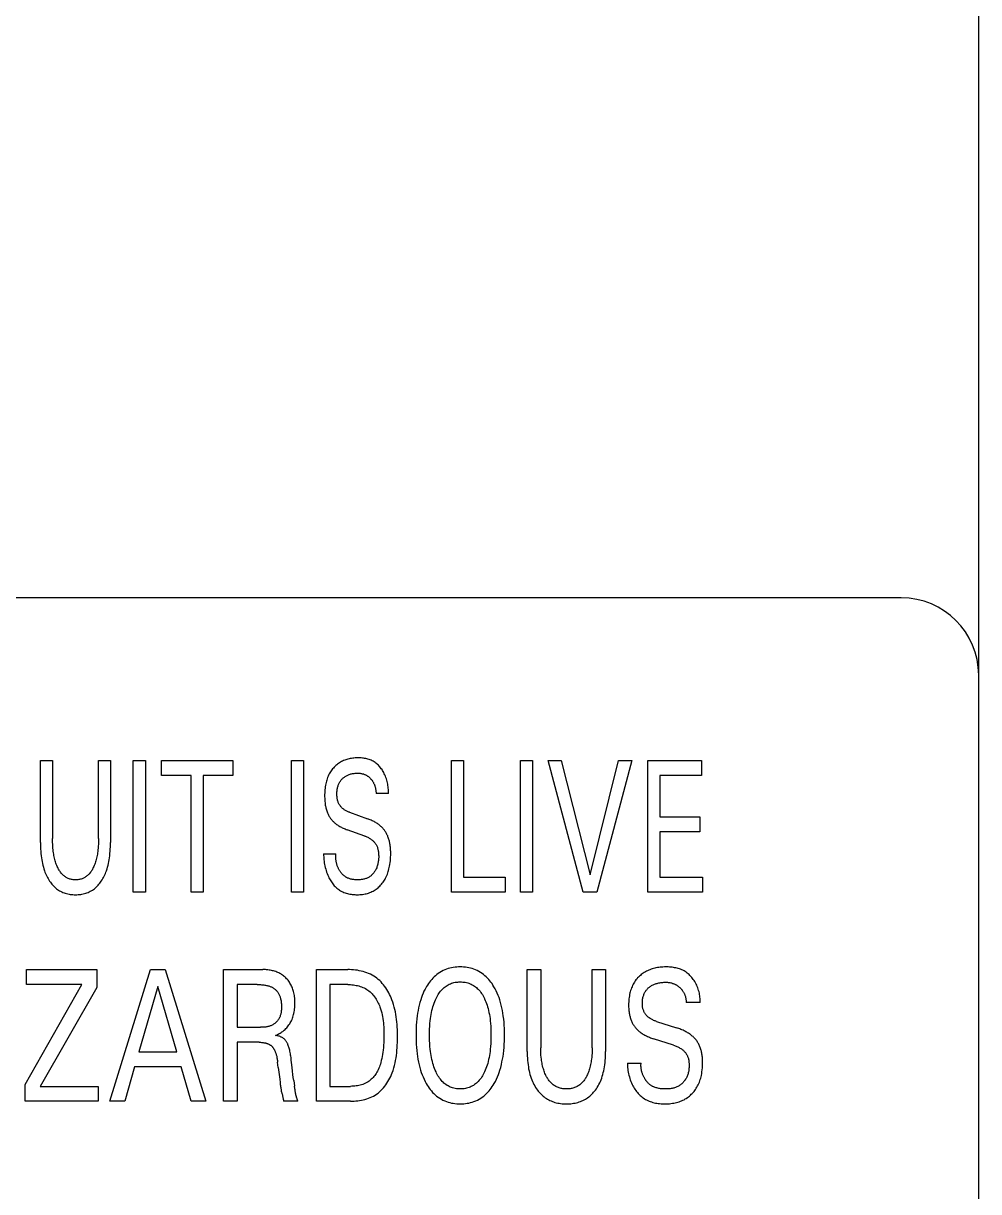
# Model space of a CAD drawing. Extents: x 0 to 420, y 0 to 297.
# Drawn here: x 182.86 to 195.19, y 222.86 to 237.94 of the extents above; entities that cross this region are included whole.
import ezdxf

# ---------------------------------------------------------------- set-up
doc = ezdxf.new("R2010")
doc.units = 0
doc.header["$LTSCALE"] = 23.1
doc.layers.add('10000_FRONT', color=7, linetype='CONTINUOUS')

msp = doc.modelspace()

# ---------------------------------------------------------------- linework, layer by layer
at = {"layer": '10000_FRONT', "color": 7, "linetype": 'CONTINUOUS'}
for p, q in [((195.189, 164.026), (195.189, 252.026)), ((194.189, 230.526), (89.189, 230.526)), ((183.077, 227.367), (183.077, 228.426)), ((183.077, 228.426), (183.232, 228.426)), ((183.232, 228.426), (183.232, 227.417)), ((183.826, 227.417), (183.826, 228.426)), ((183.826, 228.426), (183.981, 228.426)), ((183.981, 228.426), (183.981, 227.367)), ((184.275, 226.726), (184.275, 228.426)), ((184.275, 228.426), (184.431, 228.426)), ((184.431, 228.426), (184.431, 226.726)), ((184.638, 228.233), (184.638, 228.426)), ((184.638, 228.426), (185.558, 228.426)), ((185.558, 228.426), (185.558, 228.233)), ((186.317, 226.726), (186.317, 228.426)), ((186.317, 228.426), (186.473, 228.426)), ((186.473, 228.426), (186.473, 226.726)), ((188.383, 226.726), (188.383, 228.426)), ((188.383, 228.426), (188.538, 228.426)), ((188.538, 228.426), (188.538, 226.918)), ((189.274, 226.726), (189.274, 228.426)), ((189.274, 228.426), (189.43, 228.426)), ((189.43, 228.426), (189.43, 226.726)), ((190.083, 226.726), (189.631, 228.426)), ((189.631, 228.426), (189.8, 228.426)), ((189.8, 228.426), (190.173, 226.948)), ((190.173, 226.948), (190.541, 228.426)), ((190.71, 228.426), (190.258, 226.726)), ((190.541, 228.426), (190.71, 228.426)), ((190.916, 226.726), (190.916, 228.426)), ((190.916, 228.426), (191.61, 228.426)), ((191.61, 228.426), (191.61, 228.233)), ((185.02, 228.233), (184.638, 228.233)), ((185.02, 226.726), (185.02, 228.233)), ((185.176, 228.233), (185.176, 226.726)), ((185.558, 228.233), (185.176, 228.233)), ((191.072, 228.233), (191.072, 227.697)), ((191.61, 228.233), (191.072, 228.233)), ((187.568, 228), (187.41, 228)), ((187.068, 227.756), (187.297, 227.674)), ((191.072, 227.697), (191.589, 227.697)), ((191.589, 227.697), (191.589, 227.504)), ((187.263, 227.45), (187.034, 227.532)), ((191.072, 227.504), (191.072, 226.918)), ((191.589, 227.504), (191.072, 227.504)), ((186.732, 227.218), (186.889, 227.218)), ((188.538, 226.918), (189.076, 226.918)), ((189.076, 226.918), (189.076, 226.726)), ((191.072, 226.918), (191.625, 226.918)), ((191.625, 226.918), (191.625, 226.726)), ((184.431, 226.726), (184.275, 226.726)), ((185.176, 226.726), (185.02, 226.726)), ((186.473, 226.726), (186.317, 226.726)), ((189.076, 226.726), (188.383, 226.726)), ((189.43, 226.726), (189.274, 226.726)), ((190.258, 226.726), (190.083, 226.726)), ((191.625, 226.726), (190.916, 226.726)), ((182.898, 225.533), (182.898, 225.726)), ((182.898, 225.726), (183.804, 225.726)), ((183.804, 225.726), (183.804, 225.495)), ((183.972, 224.026), (184.495, 225.726)), ((184.495, 225.726), (184.687, 225.726)), ((184.687, 225.726), (185.21, 224.026)), ((185.441, 224.026), (185.441, 225.726)), ((185.441, 225.726), (185.948, 225.726)), ((186.64, 224.026), (186.64, 225.726)), ((186.64, 225.726), (187.044, 225.726)), ((189.36, 224.667), (189.36, 225.726)), ((189.36, 225.726), (189.535, 225.726)), ((189.535, 225.726), (189.535, 224.717)), ((190.199, 224.717), (190.199, 225.726)), ((190.199, 225.726), (190.373, 225.726)), ((190.373, 225.726), (190.373, 224.667)), ((182.877, 224.244), (183.61, 225.533)), ((183.61, 225.533), (182.898, 225.533)), ((184.592, 225.506), (184.348, 224.662)), ((184.837, 224.662), (184.592, 225.506)), ((185.615, 225.533), (185.615, 224.98)), ((185.873, 225.533), (185.615, 225.533)), ((186.814, 225.533), (186.814, 224.218)), ((187.044, 225.533), (186.814, 225.533)), ((183.804, 225.495), (183.072, 224.218)), ((191.592, 225.3), (191.414, 225.3)), ((191.031, 225.056), (191.288, 224.974)), ((185.615, 224.98), (185.919, 224.98)), ((185.615, 224.787), (185.615, 224.026)), ((185.902, 224.787), (185.615, 224.787)), ((191.25, 224.75), (190.993, 224.832)), ((184.348, 224.662), (184.837, 224.662)), ((184.292, 224.469), (184.166, 224.026)), ((184.892, 224.469), (184.292, 224.469)), ((185.02, 224.026), (184.892, 224.469)), ((186.146, 224.46), (186.138, 224.532)), ((190.655, 224.518), (190.831, 224.518)), ((186.161, 224.339), (186.165, 224.309)), ((186.346, 224.295), (186.356, 224.221)), ((182.877, 224.026), (182.877, 224.244)), ((183.072, 224.218), (183.821, 224.218)), ((183.821, 224.218), (183.821, 224.026)), ((186.814, 224.218), (187.079, 224.218)), ((183.821, 224.026), (182.877, 224.026)), ((184.166, 224.026), (183.972, 224.026)), ((185.21, 224.026), (185.02, 224.026)), ((185.615, 224.026), (185.441, 224.026)), ((186.398, 224.027), (186.213, 224.027)), ((187.078, 224.026), (186.64, 224.026))]:
    msp.add_line(p, q, dxfattribs=at)
for points in [[(187.568, 228), (187.569, 228.016), (187.569, 228.033), (187.568, 228.05), (187.567, 228.067), (187.565, 228.084), (187.563, 228.101), (187.56, 228.118), (187.557, 228.136), (187.552, 228.153), (187.548, 228.171), (187.542, 228.188), (187.537, 228.205), (187.53, 228.222), (187.523, 228.239), (187.515, 228.255), (187.509, 228.269), (187.501, 228.282), (187.494, 228.295), (187.486, 228.307), (187.477, 228.319), (187.468, 228.331), (187.459, 228.342), (187.45, 228.353), (187.44, 228.364), (187.429, 228.374), (187.418, 228.383), (187.407, 228.392), (187.396, 228.401), (187.384, 228.408), (187.371, 228.415), (187.358, 228.422), (187.345, 228.428), (187.332, 228.433), (187.318, 228.438), (187.304, 228.442), (187.29, 228.446), (187.275, 228.449), (187.261, 228.452), (187.246, 228.454), (187.232, 228.456), (187.217, 228.458), (187.202, 228.458), (187.187, 228.459), (187.173, 228.459), (187.156, 228.459), (187.14, 228.458), (187.124, 228.457), (187.108, 228.456), (187.092, 228.453), (187.076, 228.451), (187.061, 228.447), (187.046, 228.444), (187.032, 228.44), (187.018, 228.435), (187.004, 228.43), (186.99, 228.424), (186.976, 228.418), (186.963, 228.411), (186.95, 228.404), (186.937, 228.396), (186.925, 228.388), (186.913, 228.379), (186.902, 228.37), (186.891, 228.361), (186.88, 228.351), (186.869, 228.34), (186.858, 228.328), (186.848, 228.316), (186.838, 228.304), (186.829, 228.291), (186.821, 228.278), (186.812, 228.265), (186.805, 228.251), (186.797, 228.236), (186.79, 228.221), (186.784, 228.205), (186.778, 228.189), (186.773, 228.173), (186.768, 228.157), (186.764, 228.14), (186.76, 228.124), (186.756, 228.105), (186.753, 228.085), (186.75, 228.066), (186.748, 228.047), (186.747, 228.027), (186.746, 228.008), (186.745, 227.988), (186.745, 227.969)], [(187.068, 227.756), (187.059, 227.759), (187.05, 227.763), (187.041, 227.766), (187.032, 227.771), (187.024, 227.775), (187.015, 227.78), (187.007, 227.785), (186.999, 227.79), (186.991, 227.795), (186.984, 227.801), (186.976, 227.807), (186.969, 227.814), (186.963, 227.821), (186.956, 227.828), (186.95, 227.835), (186.945, 227.843), (186.939, 227.851), (186.934, 227.859), (186.93, 227.867), (186.925, 227.876), (186.921, 227.884), (186.918, 227.893), (186.915, 227.902), (186.912, 227.911), (186.91, 227.92), (186.908, 227.929), (186.907, 227.939), (186.906, 227.948), (186.905, 227.957), (186.904, 227.967), (186.903, 227.976), (186.903, 227.986), (186.903, 227.997), (186.904, 228.009), (186.904, 228.02), (186.905, 228.032), (186.907, 228.043), (186.908, 228.055), (186.911, 228.066), (186.913, 228.077), (186.916, 228.087), (186.918, 228.096), (186.922, 228.106), (186.925, 228.115), (186.929, 228.124), (186.933, 228.133), (186.938, 228.142), (186.943, 228.151), (186.948, 228.159), (186.954, 228.166), (186.959, 228.174), (186.965, 228.181), (186.972, 228.187), (186.979, 228.194), (186.986, 228.2), (186.993, 228.206), (187.001, 228.212), (187.009, 228.218), (187.017, 228.223), (187.026, 228.228), (187.035, 228.233), (187.044, 228.237), (187.054, 228.241), (187.063, 228.245), (187.073, 228.248), (187.084, 228.251), (187.094, 228.253), (187.104, 228.256), (187.115, 228.258), (187.127, 228.259), (187.138, 228.26), (187.15, 228.261), (187.161, 228.262), (187.173, 228.262), (187.183, 228.261), (187.192, 228.261), (187.202, 228.26), (187.212, 228.259), (187.221, 228.257), (187.231, 228.255), (187.238, 228.253), (187.245, 228.251), (187.253, 228.248)], [(187.253, 228.248), (187.259, 228.246), (187.265, 228.243), (187.271, 228.241), (187.277, 228.238), (187.283, 228.234), (187.289, 228.231), (187.294, 228.228), (187.3, 228.224), (187.305, 228.221), (187.31, 228.217), (187.315, 228.213), (187.32, 228.209), (187.325, 228.205), (187.329, 228.2), (187.334, 228.195), (187.339, 228.19), (187.344, 228.185), (187.348, 228.18), (187.352, 228.175), (187.357, 228.169), (187.361, 228.164), (187.364, 228.158), (187.368, 228.152), (187.372, 228.146), (187.375, 228.14), (187.378, 228.134), (187.382, 228.127), (187.385, 228.121), (187.387, 228.114), (187.39, 228.107), (187.392, 228.101), (187.395, 228.094), (187.397, 228.087), (187.399, 228.08), (187.401, 228.072), (187.402, 228.064), (187.404, 228.056), (187.405, 228.048), (187.406, 228.04), (187.408, 228.032), (187.408, 228.024), (187.409, 228.016), (187.41, 228.008), (187.41, 228)], [(186.745, 227.969), (186.745, 227.954), (186.746, 227.939), (186.746, 227.924), (186.747, 227.909), (186.748, 227.895), (186.75, 227.88), (186.752, 227.865), (186.754, 227.85), (186.757, 227.837), (186.759, 227.825), (186.762, 227.812), (186.766, 227.799), (186.769, 227.787), (186.773, 227.774), (186.778, 227.762), (186.782, 227.75), (186.786, 227.74), (186.791, 227.731), (186.795, 227.721), (186.8, 227.712), (186.805, 227.703), (186.811, 227.694), (186.817, 227.685), (186.823, 227.676), (186.829, 227.668), (186.836, 227.659), (186.843, 227.651), (186.85, 227.643), (186.858, 227.636), (186.866, 227.628), (186.874, 227.621), (186.882, 227.614), (186.891, 227.607), (186.9, 227.6), (186.91, 227.593), (186.92, 227.587), (186.93, 227.58), (186.94, 227.574), (186.95, 227.569), (186.962, 227.563), (186.973, 227.557), (186.985, 227.551), (186.997, 227.546), (187.009, 227.541), (187.022, 227.536), (187.034, 227.532)], [(187.598, 227.251), (187.597, 227.265), (187.596, 227.279), (187.595, 227.293), (187.594, 227.307), (187.592, 227.321), (187.59, 227.335), (187.588, 227.348), (187.586, 227.36), (187.584, 227.372), (187.581, 227.383), (187.578, 227.395), (187.575, 227.406), (187.571, 227.418), (187.567, 227.429), (187.563, 227.44), (187.559, 227.451), (187.554, 227.461), (187.55, 227.471), (187.545, 227.481), (187.54, 227.49), (187.534, 227.5), (187.528, 227.509), (187.522, 227.518), (187.516, 227.527), (187.509, 227.535), (187.502, 227.544), (187.495, 227.552), (187.487, 227.56), (187.48, 227.568), (187.472, 227.575), (187.463, 227.583), (187.455, 227.59), (187.445, 227.597), (187.436, 227.604), (187.426, 227.611), (187.416, 227.618), (187.405, 227.624), (187.395, 227.63), (187.384, 227.636), (187.372, 227.642), (187.36, 227.648), (187.347, 227.654), (187.335, 227.659), (187.322, 227.664), (187.31, 227.669), (187.297, 227.674)], [(183.077, 227.367), (183.077, 227.338), (183.077, 227.31), (183.079, 227.281), (183.08, 227.253), (183.083, 227.225), (183.086, 227.196), (183.09, 227.168), (183.093, 227.144), (183.098, 227.12), (183.103, 227.096), (183.108, 227.072), (183.114, 227.049), (183.121, 227.025), (183.129, 227.002), (183.135, 226.985), (183.142, 226.967), (183.15, 226.95), (183.158, 226.933), (183.166, 226.916), (183.175, 226.9), (183.185, 226.884), (183.195, 226.868), (183.204, 226.855), (183.214, 226.841), (183.225, 226.828), (183.236, 226.816), (183.247, 226.804), (183.259, 226.792), (183.271, 226.781), (183.284, 226.77), (183.297, 226.761), (183.31, 226.752), (183.324, 226.744), (183.337, 226.736), (183.352, 226.729), (183.366, 226.722), (183.381, 226.717), (183.396, 226.711), (183.412, 226.707), (183.428, 226.703), (183.445, 226.699), (183.461, 226.696), (183.478, 226.694), (183.495, 226.693), (183.512, 226.692), (183.529, 226.692), (183.545, 226.692), (183.562, 226.693), (183.579, 226.694), (183.596, 226.696), (183.612, 226.699), (183.629, 226.703), (183.645, 226.707), (183.661, 226.711), (183.676, 226.717), (183.691, 226.722), (183.705, 226.729), (183.72, 226.736), (183.733, 226.744), (183.747, 226.752), (183.76, 226.761), (183.773, 226.77), (183.786, 226.781), (183.798, 226.792), (183.81, 226.804), (183.821, 226.816), (183.832, 226.828), (183.843, 226.841), (183.853, 226.855), (183.862, 226.868), (183.872, 226.884), (183.882, 226.9), (183.891, 226.916), (183.899, 226.933), (183.907, 226.95), (183.915, 226.967), (183.922, 226.985), (183.928, 227.002), (183.936, 227.025), (183.943, 227.049), (183.949, 227.072), (183.954, 227.096), (183.959, 227.12), (183.964, 227.144), (183.967, 227.168), (183.971, 227.196), (183.974, 227.225), (183.977, 227.253), (183.978, 227.281), (183.98, 227.31), (183.98, 227.338), (183.981, 227.367)], [(183.826, 227.417), (183.825, 227.393), (183.825, 227.368), (183.824, 227.343), (183.822, 227.319), (183.82, 227.294), (183.818, 227.27), (183.816, 227.252), (183.814, 227.234), (183.811, 227.216), (183.808, 227.198), (183.804, 227.18), (183.8, 227.163), (183.796, 227.145), (183.792, 227.13), (183.787, 227.115), (183.782, 227.1), (183.777, 227.086), (183.771, 227.071), (183.765, 227.057), (183.759, 227.042), (183.753, 227.032), (183.748, 227.021), (183.742, 227.011), (183.736, 227.001), (183.729, 226.991), (183.722, 226.982), (183.715, 226.972), (183.707, 226.963), (183.699, 226.955), (183.692, 226.947), (183.684, 226.94), (183.676, 226.934), (183.668, 226.928), (183.659, 226.922), (183.651, 226.916), (183.642, 226.911), (183.632, 226.906), (183.623, 226.902), (183.613, 226.898), (183.603, 226.895), (183.593, 226.892), (183.582, 226.89), (183.572, 226.888), (183.561, 226.886), (183.551, 226.885), (183.54, 226.885), (183.529, 226.885), (183.519, 226.885), (183.508, 226.885), (183.497, 226.886), (183.487, 226.888), (183.476, 226.89), (183.466, 226.892), (183.456, 226.895), (183.446, 226.898), (183.436, 226.902), (183.427, 226.906), (183.417, 226.911), (183.408, 226.916), (183.4, 226.922), (183.391, 226.928), (183.383, 226.934), (183.375, 226.94), (183.367, 226.947), (183.36, 226.955), (183.352, 226.963), (183.344, 226.972), (183.337, 226.982), (183.33, 226.991), (183.323, 227.001), (183.317, 227.011), (183.311, 227.021), (183.305, 227.032), (183.3, 227.042), (183.293, 227.057), (183.287, 227.071), (183.281, 227.086), (183.276, 227.101), (183.271, 227.115), (183.267, 227.13), (183.262, 227.146), (183.258, 227.163), (183.254, 227.181), (183.25, 227.199), (183.247, 227.217), (183.244, 227.235), (183.242, 227.253), (183.24, 227.271), (183.237, 227.295), (183.235, 227.319), (183.234, 227.344), (183.233, 227.368), (183.232, 227.393), (183.232, 227.417)], [(187.263, 227.45), (187.273, 227.446), (187.283, 227.442), (187.292, 227.438), (187.302, 227.434), (187.311, 227.429), (187.32, 227.424), (187.329, 227.419), (187.338, 227.413), (187.346, 227.407), (187.355, 227.401), (187.363, 227.394), (187.37, 227.388), (187.377, 227.38), (187.384, 227.373), (187.391, 227.365), (187.397, 227.357), (187.403, 227.349), (187.409, 227.34), (187.414, 227.332), (187.418, 227.323), (187.422, 227.314), (187.426, 227.305), (187.429, 227.295), (187.432, 227.286), (187.434, 227.276), (187.436, 227.267), (187.438, 227.257), (187.439, 227.247), (187.44, 227.237), (187.441, 227.227), (187.442, 227.217), (187.442, 227.207), (187.443, 227.195), (187.443, 227.183), (187.443, 227.17), (187.442, 227.158), (187.441, 227.146), (187.44, 227.134), (187.438, 227.122), (187.437, 227.11), (187.434, 227.098), (187.432, 227.086), (187.429, 227.074), (187.425, 227.062), (187.421, 227.051), (187.417, 227.039), (187.412, 227.028), (187.407, 227.019), (187.402, 227.01), (187.397, 227.001), (187.391, 226.992), (187.386, 226.984), (187.379, 226.975), (187.373, 226.967), (187.366, 226.96), (187.359, 226.952), (187.352, 226.945), (187.344, 226.938), (187.336, 226.932), (187.328, 226.926), (187.319, 226.92), (187.311, 226.916), (187.302, 226.911), (187.293, 226.907), (187.284, 226.903), (187.275, 226.9), (187.265, 226.897), (187.256, 226.894), (187.246, 226.892), (187.236, 226.89), (187.226, 226.888), (187.216, 226.887), (187.206, 226.886), (187.196, 226.885), (187.186, 226.885), (187.176, 226.885), (187.165, 226.885), (187.155, 226.885), (187.144, 226.885), (187.133, 226.886), (187.123, 226.887), (187.112, 226.888), (187.102, 226.89), (187.092, 226.892), (187.081, 226.894), (187.071, 226.897), (187.061, 226.9), (187.052, 226.904), (187.042, 226.908)], [(186.732, 227.218), (186.732, 227.2), (186.733, 227.182), (186.734, 227.163), (186.736, 227.143), (186.738, 227.124), (186.741, 227.104), (186.744, 227.084), (186.749, 227.064), (186.753, 227.044), (186.759, 227.024), (186.765, 227.004), (186.771, 226.984), (186.778, 226.964), (186.786, 226.945), (186.795, 226.926), (186.801, 226.912), (186.809, 226.898), (186.816, 226.884), (186.824, 226.87), (186.833, 226.857), (186.842, 226.845), (186.851, 226.832), (186.86, 226.82), (186.87, 226.809), (186.881, 226.798), (186.892, 226.787), (186.903, 226.777), (186.915, 226.768), (186.927, 226.759), (186.939, 226.75), (186.952, 226.742), (186.966, 226.735), (186.98, 226.728), (186.994, 226.722), (187.009, 226.717), (187.024, 226.712), (187.039, 226.708), (187.055, 226.704), (187.07, 226.701), (187.086, 226.698), (187.102, 226.696), (187.118, 226.694), (187.134, 226.693), (187.15, 226.692), (187.165, 226.692), (187.183, 226.692), (187.2, 226.693), (187.217, 226.694), (187.233, 226.696), (187.25, 226.699), (187.267, 226.702), (187.283, 226.705), (187.298, 226.71), (187.313, 226.714), (187.328, 226.72), (187.342, 226.725), (187.356, 226.732), (187.37, 226.739), (187.384, 226.746), (187.397, 226.755), (187.41, 226.763), (187.422, 226.773), (187.435, 226.782), (187.446, 226.793), (187.457, 226.804), (187.468, 226.815), (187.479, 226.827), (187.489, 226.84), (187.499, 226.853), (187.508, 226.866), (187.517, 226.88), (187.525, 226.894), (187.533, 226.908), (187.54, 226.923), (187.548, 226.939), (187.555, 226.956), (187.561, 226.973), (187.566, 226.99), (187.571, 227.007), (187.576, 227.025), (187.58, 227.042), (187.584, 227.06), (187.588, 227.084), (187.591, 227.107), (187.594, 227.131), (187.596, 227.155), (187.597, 227.179), (187.598, 227.203), (187.598, 227.227), (187.598, 227.251)], [(187.042, 226.908), (187.037, 226.91), (187.031, 226.913), (187.026, 226.916), (187.02, 226.919), (187.015, 226.922), (187.009, 226.926), (187.004, 226.93), (186.998, 226.934), (186.992, 226.939), (186.987, 226.943), (186.982, 226.948), (186.977, 226.953), (186.972, 226.959), (186.967, 226.964), (186.962, 226.97), (186.958, 226.975), (186.953, 226.981), (186.949, 226.987), (186.945, 226.993), (186.941, 227), (186.937, 227.006), (186.933, 227.013), (186.93, 227.019), (186.926, 227.026), (186.923, 227.033), (186.919, 227.041), (186.916, 227.049), (186.913, 227.058), (186.909, 227.066), (186.907, 227.075), (186.904, 227.083), (186.901, 227.092), (186.899, 227.101), (186.897, 227.109), (186.895, 227.118), (186.894, 227.127), (186.892, 227.135), (186.891, 227.144), (186.89, 227.153), (186.889, 227.161), (186.888, 227.17), (186.888, 227.178), (186.888, 227.186), (186.888, 227.194), (186.888, 227.203), (186.888, 227.211), (186.889, 227.218)], [(186.11, 224.876), (186.123, 224.881), (186.135, 224.887), (186.147, 224.893), (186.159, 224.899), (186.171, 224.906), (186.182, 224.913), (186.193, 224.92), (186.204, 224.928), (186.214, 224.936), (186.224, 224.945), (186.234, 224.954), (186.244, 224.963), (186.255, 224.974), (186.265, 224.986), (186.275, 224.999), (186.285, 225.011), (186.294, 225.024), (186.302, 225.038), (186.31, 225.052), (186.317, 225.066), (186.324, 225.082), (186.33, 225.097), (186.336, 225.113), (186.341, 225.128), (186.345, 225.144), (186.349, 225.16), (186.353, 225.179), (186.356, 225.197), (186.358, 225.215), (186.36, 225.234), (186.361, 225.252), (186.362, 225.271), (186.362, 225.289), (186.362, 225.307), (186.362, 225.324), (186.361, 225.341), (186.359, 225.358), (186.357, 225.376), (186.355, 225.393), (186.352, 225.41), (186.348, 225.427), (186.344, 225.441), (186.34, 225.456), (186.336, 225.47), (186.331, 225.485), (186.325, 225.499), (186.319, 225.513), (186.312, 225.526), (186.305, 225.539), (186.298, 225.552), (186.29, 225.564), (186.282, 225.575), (186.273, 225.587), (186.264, 225.598), (186.254, 225.608), (186.244, 225.618), (186.234, 225.628), (186.223, 225.637), (186.213, 225.646), (186.201, 225.654), (186.19, 225.662), (186.178, 225.669), (186.166, 225.676), (186.154, 225.682), (186.141, 225.688), (186.127, 225.694), (186.114, 225.699), (186.1, 225.704), (186.086, 225.708), (186.073, 225.711), (186.058, 225.715), (186.043, 225.718), (186.027, 225.72), (186.012, 225.722), (185.996, 225.724), (185.98, 225.725), (185.964, 225.725), (185.948, 225.726)], [(187.078, 224.026), (187.101, 224.026), (187.125, 224.027), (187.149, 224.029), (187.172, 224.031), (187.196, 224.035), (187.219, 224.039), (187.243, 224.044), (187.266, 224.05), (187.289, 224.056), (187.311, 224.064), (187.333, 224.073), (187.354, 224.082), (187.375, 224.093), (187.396, 224.105), (187.415, 224.117), (187.435, 224.132), (187.454, 224.147), (187.472, 224.164), (187.489, 224.181), (187.506, 224.199), (187.521, 224.219), (187.536, 224.238), (187.55, 224.259), (187.563, 224.28), (187.576, 224.302), (187.587, 224.324), (187.598, 224.347), (187.608, 224.369), (187.618, 224.392), (187.629, 224.424), (187.639, 224.456), (187.648, 224.488), (187.656, 224.52), (187.662, 224.552), (187.668, 224.585), (187.673, 224.618), (187.676, 224.651), (187.679, 224.684), (187.682, 224.717), (187.683, 224.751), (187.684, 224.784), (187.685, 224.817), (187.685, 224.851), (187.685, 224.884), (187.685, 224.917), (187.684, 224.95), (187.682, 224.983), (187.68, 225.016), (187.677, 225.049), (187.674, 225.081), (187.67, 225.114), (187.665, 225.146), (187.659, 225.179), (187.652, 225.211), (187.644, 225.242), (187.635, 225.274), (187.625, 225.306), (187.614, 225.337), (187.605, 225.36), (187.595, 225.382), (187.584, 225.404), (187.573, 225.426), (187.561, 225.448), (187.548, 225.469), (187.535, 225.49), (187.52, 225.51), (187.506, 225.529), (187.49, 225.548), (187.473, 225.566), (187.456, 225.583), (187.438, 225.599), (187.42, 225.614), (187.4, 225.628), (187.379, 225.642), (187.358, 225.654), (187.336, 225.665), (187.313, 225.675), (187.29, 225.685), (187.266, 225.693), (187.242, 225.7), (187.218, 225.706), (187.193, 225.711), (187.168, 225.716), (187.143, 225.719), (187.118, 225.722), (187.093, 225.724), (187.068, 225.725), (187.044, 225.726)], [(188.934, 224.254), (188.949, 224.282), (188.963, 224.311), (188.976, 224.34), (188.988, 224.369), (188.998, 224.398), (189.008, 224.428), (189.018, 224.463), (189.027, 224.498), (189.035, 224.533), (189.042, 224.568), (189.048, 224.603), (189.053, 224.639), (189.058, 224.68), (189.061, 224.721), (189.064, 224.762), (189.066, 224.803), (189.067, 224.845), (189.068, 224.886), (189.067, 224.926), (189.066, 224.967), (189.064, 225.007), (189.061, 225.047), (189.057, 225.087), (189.052, 225.128), (189.047, 225.162), (189.041, 225.197), (189.034, 225.232), (189.026, 225.266), (189.017, 225.3), (189.007, 225.334), (188.997, 225.364), (188.985, 225.393), (188.973, 225.422), (188.96, 225.45), (188.946, 225.478), (188.93, 225.505), (188.918, 225.525), (188.906, 225.544), (188.892, 225.562), (188.878, 225.58), (188.864, 225.598), (188.848, 225.615), (188.832, 225.631), (188.815, 225.646), (188.797, 225.662), (188.777, 225.676), (188.757, 225.689), (188.736, 225.701), (188.715, 225.712), (188.693, 225.722), (188.671, 225.731), (188.649, 225.738), (188.628, 225.744), (188.606, 225.749), (188.585, 225.753), (188.562, 225.756), (188.54, 225.758), (188.518, 225.759), (188.496, 225.759), (188.473, 225.759), (188.451, 225.758), (188.429, 225.756), (188.406, 225.753), (188.385, 225.749), (188.363, 225.744), (188.341, 225.738), (188.32, 225.731), (188.298, 225.723), (188.276, 225.713), (188.254, 225.702), (188.233, 225.69), (188.213, 225.676), (188.194, 225.662), (188.175, 225.647), (188.158, 225.632), (188.142, 225.616), (188.127, 225.599), (188.112, 225.581), (188.098, 225.563), (188.085, 225.545), (188.072, 225.526), (188.06, 225.506), (188.056, 225.498)], [(191.592, 225.3), (191.592, 225.317), (191.593, 225.334), (191.592, 225.352), (191.591, 225.369), (191.589, 225.386), (191.586, 225.404), (191.583, 225.421), (191.579, 225.438), (191.574, 225.456), (191.569, 225.473), (191.563, 225.49), (191.556, 225.507), (191.549, 225.523), (191.541, 225.539), (191.532, 225.555), (191.524, 225.57), (191.515, 225.584), (191.505, 225.598), (191.495, 225.611), (191.485, 225.624), (191.474, 225.637), (191.462, 225.649), (191.451, 225.66), (191.438, 225.671), (191.425, 225.681), (191.412, 225.691), (191.399, 225.7), (191.385, 225.708), (191.371, 225.716), (191.356, 225.722), (191.341, 225.729), (191.326, 225.734), (191.311, 225.739), (191.295, 225.743), (191.279, 225.747), (191.263, 225.75), (191.247, 225.753), (191.231, 225.755), (191.214, 225.756), (191.198, 225.758), (191.181, 225.759), (191.165, 225.759), (191.149, 225.759), (191.131, 225.759), (191.112, 225.758), (191.094, 225.757), (191.076, 225.756), (191.059, 225.753), (191.041, 225.751), (191.023, 225.747), (191.007, 225.744), (190.991, 225.74), (190.975, 225.735), (190.96, 225.73), (190.944, 225.724), (190.929, 225.718), (190.914, 225.711), (190.9, 225.704), (190.886, 225.696), (190.872, 225.688), (190.859, 225.68), (190.846, 225.671), (190.833, 225.661), (190.821, 225.651), (190.809, 225.64), (190.797, 225.629), (190.786, 225.617), (190.775, 225.604), (190.764, 225.592), (190.755, 225.579), (190.746, 225.565), (190.737, 225.551), (190.728, 225.536), (190.721, 225.521), (190.714, 225.505), (190.707, 225.489), (190.701, 225.473), (190.696, 225.457), (190.691, 225.44), (190.687, 225.424), (190.682, 225.405), (190.679, 225.386), (190.676, 225.366), (190.674, 225.347), (190.672, 225.327), (190.671, 225.308), (190.67, 225.288), (190.67, 225.269)], [(185.873, 225.533), (185.887, 225.533), (185.902, 225.532), (185.917, 225.532), (185.932, 225.53), (185.947, 225.529), (185.961, 225.527), (185.972, 225.526), (185.982, 225.524), (185.993, 225.522), (186.003, 225.52), (186.013, 225.517), (186.023, 225.514), (186.034, 225.511), (186.042, 225.508), (186.05, 225.504), (186.058, 225.501), (186.066, 225.497), (186.074, 225.493), (186.082, 225.488), (186.089, 225.483), (186.097, 225.478), (186.103, 225.473), (186.11, 225.467), (186.116, 225.461), (186.123, 225.454), (186.128, 225.448), (186.134, 225.441), (186.139, 225.433), (186.144, 225.426), (186.149, 225.418), (186.154, 225.409), (186.158, 225.401), (186.162, 225.392), (186.166, 225.383), (186.169, 225.374), (186.172, 225.364), (186.175, 225.355), (186.177, 225.346), (186.18, 225.333), (186.182, 225.32), (186.184, 225.308), (186.185, 225.295), (186.187, 225.282), (186.187, 225.269), (186.188, 225.256), (186.188, 225.242), (186.188, 225.233), (186.188, 225.223), (186.187, 225.214), (186.187, 225.205), (186.186, 225.195), (186.185, 225.186), (186.183, 225.176), (186.182, 225.167), (186.18, 225.158), (186.178, 225.149), (186.175, 225.14), (186.173, 225.131), (186.17, 225.122), (186.166, 225.113), (186.162, 225.105), (186.158, 225.096), (186.153, 225.088), (186.148, 225.08), (186.142, 225.072), (186.136, 225.064), (186.13, 225.057), (186.123, 225.05), (186.116, 225.043), (186.109, 225.036), (186.101, 225.03), (186.093, 225.024), (186.085, 225.019), (186.077, 225.014), (186.068, 225.009), (186.06, 225.005), (186.051, 225.001), (186.042, 224.998), (186.033, 224.994), (186.024, 224.992), (186.014, 224.989), (186.005, 224.987), (185.995, 224.986), (185.986, 224.984), (185.976, 224.983), (185.967, 224.982), (185.957, 224.981), (185.947, 224.98), (185.938, 224.98), (185.928, 224.98), (185.919, 224.98)], [(187.044, 225.533), (187.062, 225.532), (187.08, 225.532), (187.098, 225.53), (187.116, 225.528), (187.134, 225.525), (187.153, 225.522), (187.171, 225.518), (187.188, 225.514), (187.206, 225.508), (187.223, 225.502), (187.24, 225.495), (187.257, 225.488), (187.273, 225.48), (187.288, 225.47), (187.303, 225.461), (187.317, 225.45), (187.331, 225.439), (187.344, 225.427), (187.357, 225.414), (187.369, 225.401), (187.38, 225.387), (187.391, 225.372), (187.401, 225.358), (187.411, 225.342), (187.42, 225.327), (187.429, 225.311), (187.437, 225.294), (187.445, 225.278), (187.452, 225.261), (187.459, 225.244), (187.468, 225.219), (187.476, 225.194), (187.482, 225.169), (187.488, 225.143), (187.493, 225.118), (187.498, 225.092), (187.501, 225.066), (187.504, 225.04), (187.506, 225.014), (187.508, 224.988), (187.509, 224.962), (187.51, 224.936), (187.511, 224.91), (187.511, 224.883), (187.511, 224.85), (187.51, 224.817), (187.508, 224.784), (187.507, 224.751), (187.504, 224.718), (187.501, 224.685), (187.497, 224.658), (187.493, 224.631), (187.489, 224.604), (187.483, 224.577), (187.477, 224.55), (187.47, 224.524), (187.465, 224.505), (187.459, 224.487), (187.452, 224.469), (187.445, 224.451), (187.437, 224.433), (187.429, 224.416), (187.42, 224.399), (187.411, 224.385), (187.402, 224.371), (187.392, 224.358), (187.382, 224.345), (187.371, 224.333), (187.36, 224.321), (187.348, 224.309), (187.335, 224.299), (187.321, 224.287), (187.306, 224.277), (187.29, 224.268), (187.273, 224.259), (187.257, 224.251), (187.239, 224.244), (187.222, 224.238), (187.205, 224.233), (187.187, 224.229), (187.169, 224.226), (187.151, 224.223), (187.133, 224.221), (187.115, 224.219), (187.097, 224.219), (187.079, 224.218)], [(188.056, 225.498), (188.041, 225.472), (188.028, 225.446), (188.016, 225.419), (188.005, 225.391), (187.994, 225.364), (187.985, 225.336), (187.975, 225.302), (187.966, 225.268), (187.958, 225.233), (187.951, 225.199), (187.945, 225.164), (187.94, 225.129), (187.935, 225.088), (187.931, 225.048), (187.928, 225.008), (187.926, 224.967), (187.925, 224.926), (187.925, 224.886), (187.925, 224.845), (187.926, 224.803), (187.928, 224.762), (187.931, 224.721), (187.935, 224.68), (187.939, 224.639), (187.944, 224.603), (187.95, 224.568), (187.957, 224.532), (187.965, 224.497), (187.974, 224.462), (187.984, 224.428), (187.993, 224.398), (188.004, 224.368), (188.016, 224.339), (188.029, 224.31), (188.042, 224.281), (188.057, 224.253), (188.069, 224.233), (188.082, 224.214), (188.095, 224.194), (188.109, 224.176), (188.123, 224.158), (188.139, 224.14), (188.155, 224.124), (188.172, 224.108), (188.191, 224.092), (188.21, 224.078), (188.231, 224.064), (188.252, 224.051), (188.273, 224.04), (188.295, 224.03), (188.318, 224.021), (188.34, 224.014), (188.361, 224.008), (188.383, 224.003), (188.405, 223.999), (188.428, 223.996), (188.45, 223.993), (188.473, 223.992), (188.496, 223.992), (188.518, 223.992), (188.541, 223.993), (188.563, 223.996), (188.586, 223.999), (188.608, 224.003), (188.63, 224.008), (188.652, 224.014), (188.673, 224.021), (188.696, 224.03), (188.718, 224.04), (188.739, 224.052), (188.76, 224.064), (188.781, 224.078), (188.8, 224.093), (188.819, 224.109), (188.836, 224.124), (188.852, 224.141), (188.868, 224.159), (188.882, 224.177), (188.896, 224.195), (188.91, 224.215), (188.922, 224.234), (188.934, 224.254)], [(188.183, 224.404), (188.174, 224.426), (188.165, 224.447), (188.157, 224.47), (188.149, 224.492), (188.143, 224.515), (188.136, 224.537), (188.13, 224.564), (188.124, 224.59), (188.12, 224.617), (188.115, 224.644), (188.112, 224.67), (188.108, 224.697), (188.105, 224.734), (188.102, 224.772), (188.1, 224.809), (188.099, 224.846), (188.099, 224.883), (188.099, 224.92), (188.1, 224.957), (188.102, 224.993), (188.105, 225.03), (188.109, 225.066), (188.112, 225.093), (188.116, 225.119), (188.12, 225.145), (188.125, 225.172), (188.131, 225.198), (188.137, 225.223), (188.143, 225.246), (188.15, 225.268), (188.158, 225.29), (188.166, 225.312), (188.175, 225.333), (188.185, 225.354), (188.193, 225.37), (188.201, 225.386), (188.21, 225.402), (188.22, 225.417), (188.23, 225.431), (188.241, 225.446), (188.253, 225.459), (188.265, 225.472), (188.276, 225.483), (188.288, 225.494), (188.3, 225.504), (188.313, 225.513), (188.326, 225.521), (188.34, 225.529), (188.354, 225.537), (188.368, 225.543), (188.384, 225.549), (188.399, 225.554), (188.415, 225.558), (188.431, 225.561), (188.447, 225.563), (188.463, 225.565), (188.479, 225.566), (188.496, 225.567), (188.512, 225.566), (188.529, 225.565), (188.545, 225.563), (188.561, 225.561), (188.577, 225.558), (188.593, 225.554), (188.608, 225.549), (188.624, 225.543), (188.638, 225.537), (188.652, 225.529), (188.666, 225.521), (188.679, 225.513), (188.692, 225.504), (188.704, 225.494), (188.716, 225.483), (188.727, 225.472), (188.74, 225.459), (188.751, 225.446), (188.762, 225.431), (188.772, 225.417), (188.782, 225.402), (188.791, 225.386), (188.799, 225.37), (188.807, 225.354), (188.81, 225.349)], [(191.031, 225.056), (191.021, 225.059), (191.011, 225.062), (191.002, 225.066), (190.992, 225.07), (190.982, 225.075), (190.973, 225.079), (190.964, 225.084), (190.955, 225.09), (190.946, 225.095), (190.937, 225.101), (190.929, 225.107), (190.922, 225.113), (190.915, 225.119), (190.909, 225.126), (190.902, 225.132), (190.896, 225.139), (190.891, 225.146), (190.885, 225.153), (190.88, 225.161), (190.876, 225.168), (190.871, 225.176), (190.867, 225.184), (190.864, 225.193), (190.86, 225.202), (190.857, 225.211), (190.855, 225.22), (190.853, 225.229), (190.851, 225.238), (190.85, 225.248), (190.849, 225.257), (190.848, 225.267), (190.847, 225.276), (190.847, 225.286), (190.847, 225.297), (190.847, 225.309), (190.848, 225.321), (190.849, 225.332), (190.851, 225.343), (190.853, 225.355), (190.855, 225.366), (190.858, 225.377), (190.861, 225.387), (190.864, 225.397), (190.868, 225.406), (190.872, 225.415), (190.876, 225.425), (190.881, 225.434), (190.886, 225.442), (190.892, 225.451), (190.897, 225.459), (190.904, 225.466), (190.91, 225.474), (190.917, 225.481), (190.924, 225.488), (190.932, 225.494), (190.939, 225.5), (190.947, 225.506), (190.956, 225.512), (190.966, 225.518), (190.975, 225.523), (190.985, 225.528), (190.995, 225.533), (191.005, 225.537), (191.015, 225.541), (191.026, 225.545), (191.038, 225.548), (191.049, 225.551), (191.06, 225.553), (191.072, 225.556), (191.084, 225.558), (191.097, 225.559), (191.11, 225.56), (191.123, 225.561), (191.136, 225.562), (191.149, 225.562), (191.16, 225.561), (191.171, 225.561), (191.182, 225.56), (191.192, 225.559), (191.203, 225.557), (191.214, 225.555), (191.222, 225.553), (191.23, 225.551), (191.238, 225.548)], [(191.238, 225.548), (191.245, 225.546), (191.252, 225.543), (191.259, 225.541), (191.266, 225.538), (191.272, 225.534), (191.279, 225.531), (191.285, 225.528), (191.291, 225.524), (191.296, 225.521), (191.302, 225.517), (191.308, 225.513), (191.313, 225.509), (191.319, 225.505), (191.324, 225.5), (191.329, 225.496), (191.335, 225.491), (191.34, 225.486), (191.345, 225.48), (191.35, 225.475), (191.354, 225.47), (191.359, 225.464), (191.363, 225.458), (191.367, 225.452), (191.371, 225.446), (191.375, 225.44), (191.379, 225.434), (191.382, 225.427), (191.386, 225.421), (191.389, 225.414), (191.392, 225.407), (191.394, 225.401), (191.397, 225.394), (191.399, 225.387), (191.402, 225.38), (191.404, 225.372), (191.406, 225.364), (191.408, 225.356), (191.409, 225.348), (191.41, 225.34), (191.412, 225.332), (191.413, 225.324), (191.413, 225.316), (191.414, 225.308), (191.414, 225.3)], [(188.81, 225.349), (188.819, 225.328), (188.828, 225.308), (188.836, 225.287), (188.843, 225.266), (188.849, 225.245), (188.855, 225.223), (188.862, 225.198), (188.867, 225.172), (188.872, 225.145), (188.877, 225.119), (188.881, 225.093), (188.884, 225.066), (188.887, 225.03), (188.89, 224.993), (188.892, 224.957), (188.893, 224.92), (188.893, 224.883), (188.893, 224.846), (188.892, 224.809), (188.89, 224.771), (188.888, 224.734), (188.884, 224.697), (188.881, 224.67), (188.877, 224.643), (188.873, 224.616), (188.868, 224.59), (188.862, 224.563), (188.856, 224.537), (188.85, 224.514), (188.843, 224.492), (188.836, 224.469), (188.828, 224.447), (188.819, 224.425), (188.809, 224.404), (188.801, 224.387), (188.793, 224.371), (188.784, 224.355), (188.774, 224.34), (188.764, 224.324), (188.753, 224.31), (188.741, 224.296), (188.729, 224.282), (188.718, 224.271), (188.706, 224.26), (188.693, 224.25), (188.68, 224.24), (188.667, 224.231), (188.653, 224.223), (188.639, 224.216), (188.625, 224.209), (188.609, 224.203), (188.594, 224.198), (188.578, 224.194), (188.562, 224.19), (188.545, 224.188), (188.529, 224.186), (188.512, 224.185), (188.496, 224.185), (188.479, 224.185), (188.463, 224.186), (188.446, 224.188), (188.43, 224.19), (188.414, 224.194), (188.398, 224.198), (188.382, 224.203), (188.367, 224.209), (188.352, 224.216), (188.338, 224.223), (188.325, 224.231), (188.311, 224.24), (188.298, 224.25), (188.286, 224.26), (188.274, 224.271), (188.263, 224.282), (188.251, 224.296), (188.239, 224.31), (188.228, 224.324), (188.218, 224.34), (188.208, 224.355), (188.199, 224.371), (188.191, 224.387), (188.183, 224.404)], [(190.67, 225.269), (190.67, 225.254), (190.67, 225.239), (190.671, 225.224), (190.672, 225.209), (190.674, 225.195), (190.676, 225.18), (190.678, 225.165), (190.68, 225.15), (190.683, 225.139), (190.685, 225.127), (190.688, 225.116), (190.691, 225.105), (190.695, 225.094), (190.698, 225.083), (190.703, 225.072), (190.707, 225.061), (190.712, 225.05), (190.716, 225.04), (190.721, 225.03), (190.726, 225.021), (190.732, 225.012), (190.738, 225.002), (190.744, 224.993), (190.75, 224.985), (190.757, 224.976), (190.764, 224.968), (190.771, 224.959), (190.779, 224.951), (190.788, 224.943), (190.796, 224.935), (190.805, 224.928), (190.814, 224.921), (190.823, 224.914), (190.833, 224.907), (190.844, 224.9), (190.855, 224.893), (190.866, 224.886), (190.877, 224.88), (190.888, 224.874), (190.9, 224.869), (190.913, 224.863), (190.926, 224.857), (190.939, 224.851), (190.953, 224.846), (190.966, 224.841), (190.98, 224.836), (190.993, 224.832)], [(191.624, 224.551), (191.624, 224.565), (191.623, 224.579), (191.622, 224.593), (191.62, 224.607), (191.619, 224.621), (191.616, 224.635), (191.614, 224.648), (191.611, 224.66), (191.609, 224.672), (191.606, 224.683), (191.602, 224.695), (191.599, 224.706), (191.595, 224.718), (191.59, 224.729), (191.586, 224.74), (191.581, 224.751), (191.576, 224.761), (191.571, 224.771), (191.565, 224.781), (191.559, 224.79), (191.553, 224.8), (191.547, 224.809), (191.54, 224.818), (191.533, 224.827), (191.526, 224.835), (191.518, 224.844), (191.509, 224.852), (191.501, 224.86), (191.492, 224.868), (191.483, 224.875), (191.474, 224.883), (191.465, 224.89), (191.454, 224.897), (191.443, 224.904), (191.432, 224.911), (191.42, 224.918), (191.409, 224.924), (191.397, 224.93), (191.385, 224.936), (191.372, 224.942), (191.358, 224.948), (191.344, 224.954), (191.33, 224.959), (191.316, 224.964), (191.302, 224.969), (191.288, 224.974)], [(185.902, 224.787), (185.911, 224.787), (185.919, 224.787), (185.928, 224.786), (185.936, 224.786), (185.944, 224.785), (185.953, 224.784), (185.961, 224.782), (185.97, 224.781), (185.976, 224.78), (185.982, 224.778), (185.988, 224.777), (185.994, 224.775), (186, 224.773), (186.006, 224.771), (186.012, 224.768), (186.018, 224.766), (186.024, 224.763), (186.029, 224.76), (186.034, 224.757), (186.039, 224.754), (186.044, 224.751), (186.049, 224.748), (186.053, 224.744), (186.058, 224.741), (186.062, 224.737), (186.066, 224.733), (186.07, 224.729), (186.074, 224.724), (186.077, 224.72), (186.081, 224.715), (186.084, 224.71), (186.087, 224.705), (186.09, 224.7), (186.093, 224.695), (186.096, 224.69), (186.099, 224.685), (186.102, 224.678), (186.105, 224.67), (186.108, 224.663), (186.111, 224.656), (186.114, 224.648), (186.116, 224.641), (186.119, 224.633), (186.121, 224.625), (186.123, 224.618), (186.126, 224.607), (186.128, 224.596), (186.13, 224.586), (186.132, 224.575), (186.134, 224.564), (186.135, 224.553), (186.137, 224.542), (186.138, 224.532)], [(186.326, 224.46), (186.319, 224.524), (186.315, 224.556), (186.313, 224.572), (186.311, 224.589), (186.309, 224.606), (186.306, 224.622), (186.304, 224.639), (186.301, 224.655), (186.297, 224.671), (186.294, 224.684), (186.291, 224.697), (186.288, 224.709), (186.284, 224.722), (186.28, 224.734), (186.276, 224.746), (186.271, 224.759), (186.268, 224.766), (186.264, 224.773), (186.261, 224.779), (186.258, 224.786), (186.254, 224.793), (186.25, 224.799), (186.245, 224.805), (186.241, 224.811), (186.236, 224.817), (186.231, 224.822), (186.226, 224.827), (186.221, 224.832), (186.215, 224.836), (186.21, 224.84), (186.204, 224.844), (186.197, 224.848), (186.19, 224.852), (186.183, 224.855), (186.176, 224.858), (186.169, 224.861), (186.162, 224.864), (186.152, 224.867), (186.141, 224.87), (186.131, 224.872), (186.121, 224.874), (186.11, 224.876)], [(191.25, 224.75), (191.261, 224.746), (191.271, 224.742), (191.282, 224.738), (191.293, 224.734), (191.303, 224.729), (191.313, 224.724), (191.323, 224.719), (191.333, 224.713), (191.343, 224.708), (191.352, 224.701), (191.361, 224.694), (191.369, 224.688), (191.376, 224.682), (191.383, 224.675), (191.39, 224.669), (191.397, 224.661), (191.403, 224.654), (191.409, 224.646), (191.414, 224.638), (191.419, 224.63), (191.424, 224.622), (191.428, 224.614), (191.432, 224.605), (191.436, 224.595), (191.439, 224.586), (191.441, 224.577), (191.444, 224.567), (191.445, 224.557), (191.447, 224.547), (191.448, 224.538), (191.449, 224.528), (191.45, 224.518), (191.451, 224.507), (191.451, 224.496), (191.451, 224.484), (191.451, 224.473), (191.45, 224.461), (191.449, 224.449), (191.448, 224.438), (191.447, 224.426), (191.445, 224.415), (191.443, 224.404), (191.44, 224.392), (191.437, 224.381), (191.434, 224.37), (191.43, 224.36), (191.426, 224.349), (191.421, 224.338), (191.416, 224.328), (191.411, 224.319), (191.405, 224.309), (191.399, 224.3), (191.393, 224.292), (191.386, 224.283), (191.379, 224.275), (191.372, 224.267), (191.364, 224.259), (191.356, 224.252), (191.348, 224.245), (191.34, 224.238), (191.331, 224.232), (191.322, 224.226), (191.313, 224.22), (191.303, 224.215), (191.293, 224.211), (191.283, 224.207), (191.273, 224.203), (191.262, 224.199), (191.252, 224.196), (191.241, 224.194), (191.23, 224.192), (191.219, 224.19), (191.208, 224.188), (191.197, 224.187), (191.186, 224.186), (191.175, 224.185), (191.163, 224.185), (191.152, 224.185), (191.141, 224.185), (191.129, 224.185), (191.117, 224.185), (191.105, 224.186), (191.093, 224.187), (191.082, 224.188), (191.07, 224.19), (191.058, 224.192), (191.047, 224.194), (191.036, 224.197), (191.025, 224.2), (191.014, 224.203), (191.003, 224.207)], [(189.36, 224.667), (189.361, 224.638), (189.362, 224.61), (189.363, 224.581), (189.365, 224.553), (189.368, 224.525), (189.371, 224.496), (189.375, 224.468), (189.379, 224.444), (189.384, 224.42), (189.39, 224.396), (189.396, 224.372), (189.403, 224.348), (189.411, 224.325), (189.419, 224.302), (189.428, 224.282), (189.437, 224.262), (189.446, 224.242), (189.457, 224.223), (189.468, 224.204), (189.48, 224.186), (189.493, 224.168), (189.504, 224.154), (189.515, 224.141), (189.527, 224.128), (189.539, 224.115), (189.552, 224.103), (189.565, 224.092), (189.579, 224.081), (189.593, 224.07), (189.608, 224.061), (189.622, 224.052), (189.638, 224.043), (189.653, 224.036), (189.669, 224.029), (189.685, 224.022), (189.701, 224.017), (189.718, 224.011), (189.736, 224.007), (189.754, 224.002), (189.773, 223.999), (189.791, 223.996), (189.81, 223.994), (189.829, 223.993), (189.848, 223.992), (189.867, 223.992), (189.885, 223.992), (189.904, 223.993), (189.923, 223.994), (189.942, 223.996), (189.96, 223.999), (189.979, 224.002), (189.997, 224.007), (190.015, 224.011), (190.032, 224.017), (190.048, 224.022), (190.064, 224.029), (190.08, 224.036), (190.095, 224.043), (190.111, 224.052), (190.125, 224.061), (190.14, 224.07), (190.154, 224.081), (190.168, 224.092), (190.181, 224.103), (190.194, 224.115), (190.206, 224.128), (190.218, 224.141), (190.229, 224.154), (190.24, 224.168), (190.253, 224.186), (190.265, 224.204), (190.276, 224.223), (190.287, 224.242), (190.296, 224.262), (190.305, 224.282), (190.314, 224.302), (190.322, 224.325), (190.33, 224.348), (190.337, 224.372), (190.343, 224.396), (190.349, 224.42), (190.354, 224.444), (190.358, 224.468), (190.362, 224.496), (190.365, 224.525), (190.368, 224.553), (190.37, 224.581), (190.371, 224.61), (190.372, 224.638), (190.373, 224.667)], [(190.199, 224.717), (190.199, 224.693), (190.198, 224.668), (190.197, 224.643), (190.196, 224.619), (190.193, 224.594), (190.191, 224.57), (190.188, 224.552), (190.186, 224.534), (190.182, 224.516), (190.179, 224.498), (190.175, 224.48), (190.171, 224.463), (190.166, 224.445), (190.161, 224.43), (190.156, 224.415), (190.151, 224.4), (190.145, 224.385), (190.138, 224.371), (190.131, 224.357), (190.124, 224.342), (190.118, 224.332), (190.112, 224.321), (190.105, 224.311), (190.098, 224.301), (190.091, 224.291), (190.083, 224.281), (190.075, 224.272), (190.067, 224.263), (190.058, 224.255), (190.048, 224.246), (190.038, 224.239), (190.028, 224.231), (190.018, 224.224), (190.007, 224.218), (189.995, 224.212), (189.984, 224.207), (189.972, 224.202), (189.961, 224.198), (189.95, 224.195), (189.938, 224.192), (189.927, 224.19), (189.915, 224.188), (189.903, 224.186), (189.891, 224.185), (189.879, 224.185), (189.867, 224.185), (189.856, 224.185), (189.844, 224.185), (189.832, 224.186), (189.82, 224.188), (189.808, 224.19), (189.797, 224.192), (189.785, 224.195), (189.774, 224.198), (189.763, 224.202), (189.751, 224.207), (189.74, 224.212), (189.729, 224.218), (189.718, 224.224), (189.707, 224.231), (189.697, 224.239), (189.687, 224.246), (189.677, 224.255), (189.669, 224.263), (189.66, 224.272), (189.652, 224.281), (189.644, 224.291), (189.637, 224.301), (189.63, 224.311), (189.623, 224.321), (189.617, 224.332), (189.611, 224.342), (189.603, 224.357), (189.596, 224.371), (189.59, 224.386), (189.584, 224.4), (189.578, 224.415), (189.573, 224.43), (189.569, 224.446), (189.564, 224.463), (189.559, 224.481), (189.555, 224.499), (189.552, 224.516), (189.549, 224.534), (189.546, 224.552), (189.543, 224.571), (189.541, 224.595), (189.538, 224.619), (189.537, 224.644), (189.536, 224.668), (189.535, 224.693), (189.535, 224.717)], [(186.146, 224.46), (186.15, 224.43), (186.154, 224.4), (186.161, 224.339)], [(186.346, 224.295), (186.341, 224.334), (186.336, 224.373), (186.331, 224.416), (186.326, 224.46)], [(190.655, 224.518), (190.655, 224.499), (190.655, 224.48), (190.657, 224.461), (190.658, 224.441), (190.661, 224.421), (190.664, 224.401), (190.668, 224.381), (190.673, 224.361), (190.679, 224.341), (190.685, 224.321), (190.691, 224.302), (190.699, 224.282), (190.707, 224.263), (190.716, 224.244), (190.725, 224.226), (190.734, 224.21), (190.743, 224.195), (190.752, 224.181), (190.762, 224.166), (190.773, 224.152), (190.784, 224.139), (190.795, 224.126), (190.807, 224.113), (190.819, 224.101), (190.832, 224.09), (190.845, 224.079), (190.859, 224.069), (190.873, 224.059), (190.887, 224.05), (190.902, 224.042), (190.918, 224.034), (190.934, 224.028), (190.95, 224.021), (190.966, 224.016), (190.983, 224.011), (191, 224.007), (191.017, 224.003), (191.035, 224), (191.052, 223.997), (191.07, 223.995), (191.088, 223.994), (191.105, 223.993), (191.123, 223.992), (191.141, 223.992), (191.16, 223.992), (191.179, 223.993), (191.198, 223.994), (191.216, 223.996), (191.235, 223.999), (191.254, 224.002), (191.272, 224.005), (191.289, 224.01), (191.305, 224.014), (191.322, 224.019), (191.338, 224.025), (191.354, 224.032), (191.37, 224.039), (191.385, 224.046), (191.4, 224.055), (191.414, 224.063), (191.428, 224.072), (191.441, 224.082), (191.455, 224.093), (191.467, 224.103), (191.479, 224.115), (191.491, 224.127), (191.503, 224.139), (191.514, 224.152), (191.524, 224.165), (191.534, 224.179), (191.543, 224.193), (191.552, 224.208), (191.56, 224.223), (191.568, 224.239), (191.576, 224.256), (191.583, 224.272), (191.589, 224.29), (191.595, 224.307), (191.6, 224.324), (191.605, 224.342), (191.609, 224.36), (191.613, 224.384), (191.617, 224.407), (191.62, 224.431), (191.622, 224.455), (191.624, 224.479), (191.625, 224.503), (191.625, 224.527), (191.624, 224.551)], [(191.003, 224.207), (190.997, 224.21), (190.991, 224.212), (190.984, 224.215), (190.978, 224.218), (190.972, 224.222), (190.966, 224.225), (190.96, 224.23), (190.953, 224.234), (190.947, 224.238), (190.941, 224.243), (190.936, 224.248), (190.93, 224.253), (190.924, 224.258), (190.919, 224.264), (190.914, 224.269), (190.909, 224.275), (190.904, 224.281), (190.899, 224.287), (190.894, 224.293), (190.89, 224.299), (190.885, 224.306), (190.881, 224.313), (190.877, 224.319), (190.873, 224.326), (190.869, 224.333), (190.865, 224.341), (190.861, 224.349), (190.857, 224.357), (190.854, 224.365), (190.851, 224.374), (190.848, 224.382), (190.845, 224.391), (190.842, 224.399), (190.84, 224.408), (190.838, 224.416), (190.836, 224.425), (190.834, 224.433), (190.833, 224.442), (190.831, 224.451), (190.83, 224.459), (190.83, 224.468), (190.829, 224.476), (190.829, 224.485), (190.829, 224.493), (190.829, 224.502), (190.83, 224.51), (190.831, 224.518)], [(186.165, 224.309), (186.17, 224.266), (186.173, 224.241)], [(186.173, 224.241), (186.175, 224.229), (186.177, 224.216), (186.178, 224.204), (186.18, 224.192), (186.182, 224.18), (186.184, 224.168), (186.186, 224.156), (186.189, 224.145), (186.191, 224.133), (186.193, 224.127), (186.195, 224.121), (186.2, 224.102)], [(186.371, 224.125), (186.363, 224.175), (186.361, 224.186), (186.359, 224.198), (186.358, 224.209), (186.356, 224.221)], [(186.2, 224.102), (186.201, 224.096), (186.203, 224.09), (186.204, 224.083), (186.206, 224.077), (186.207, 224.07), (186.209, 224.063), (186.21, 224.056), (186.211, 224.049), (186.212, 224.042), (186.213, 224.035), (186.213, 224.027)], [(186.389, 224.058), (186.386, 224.067), (186.385, 224.07), (186.384, 224.073), (186.383, 224.076), (186.381, 224.08), (186.38, 224.085), (186.379, 224.09), (186.377, 224.095), (186.376, 224.1), (186.375, 224.105), (186.374, 224.11), (186.373, 224.115), (186.372, 224.12), (186.371, 224.125)], [(186.398, 224.027), (186.398, 224.03), (186.397, 224.034), (186.396, 224.037), (186.395, 224.04), (186.394, 224.044), (186.394, 224.047), (186.392, 224.05), (186.391, 224.053), (186.39, 224.056), (186.389, 224.058)]]:
    msp.add_lwpolyline(points, dxfattribs=at)
msp.add_arc((194.189, 229.526), 1, 0, 89.9986, dxfattribs=at)

doc.saveas('drawing.dxf')
